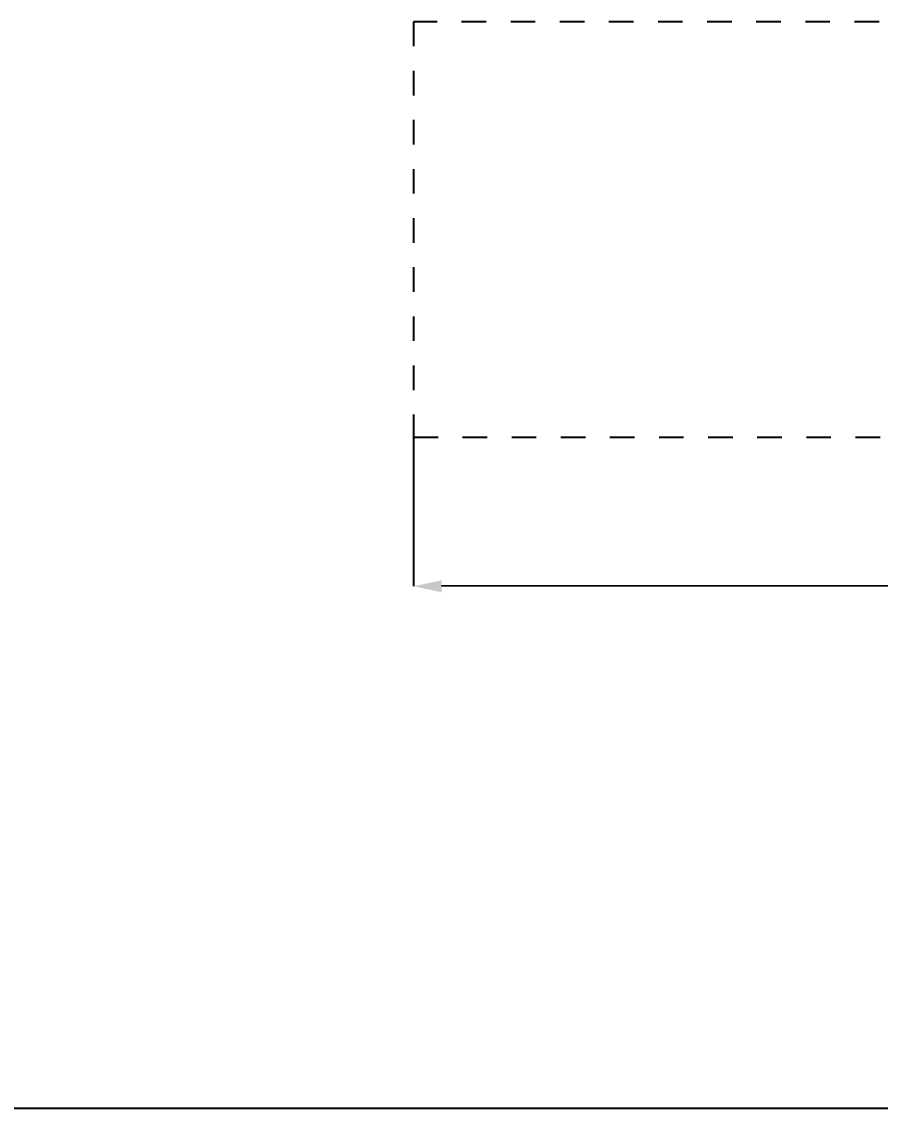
# Model space of a CAD drawing. Header units: millimetres. Extents: x 6781 to 13993, y -7973 to 4183.
# Drawn here: x 8470 to 9545, y 818 to 2178 of the extents above; entities that cross this region are included whole.
import ezdxf

# ---------------------------------------------------------------- set-up
doc = ezdxf.new("R2010")
doc.units = ezdxf.units.MM
doc.header["$LTSCALE"] = 307.34
doc.header["$PDMODE"] = 3
doc.header["$PDSIZE"] = 8
doc.linetypes.add('DOT', pattern=[0.2, 0.1, -0.1])
doc.layers.get('0').update_dxf_attribs({"linetype": 'CONTINUOUS'})
doc.layers.get('Defpoints').update_dxf_attribs({"linetype": 'CONTINUOUS'})
doc.styles.get("Standard").update_dxf_attribs({"font": 'calibri.ttf'})
doc.dimstyles.new('DIMSTYLE_4', dxfattribs={"dimtxt": 35, "dimasz": 35, "dimexe": 0.08, "dimexo": 1, "dimgap": 0.875, "dimtad": 1, "dimdsep": 46, "dimtxsty": 'Standard', "dimblk": '_FILLED', "dimblk1": '_FILLED', "dimblk2": '_FILLED', "dimcen": 0.09, "dimazin": 2, "dimtp": 0.01, "dimtm": 0.01, "dimtfac": 1, "dimtofl": 0, "dimtmove": 0, "dimatfit": 3, "dimldrblk": '_FILLED', "dimfxl": 1, "dimtolj": 1, "dimarcsym": 0})

# ---------------------------------------------------------------- blocks, each defined once
blk = doc.blocks.new('_FILLED')
at = {"color": 0, "linetype": 'ByBlock'}
blk.add_solid([(0, 0), (-1, 0.214), (-1, -0.214)], dxfattribs=at)
blk = doc.blocks.new('*D347')
at = {"color": 0, "linetype": 'Continuous', "lineweight": -2}
for p, q in [((8960.4, 1673.1), (8960.6, 1470.9)), ((10740.4, 1684.4), (10740.6, 1472)), ((10705.6, 1472), (8995.6, 1471))]:
    blk.add_line(p, q, dxfattribs=at)
at = {"layer": 'Defpoints', "color": 0}
for p in [(8960.4, 1674.1), (10740.4, 1685.4), (8960.6, 1470.9)]:
    blk.add_point(p, dxfattribs=at)
at = {"color": 0, "linetype": 'ByBlock', "lineweight": -2, "xscale": 35, "yscale": 35, "zscale": 35}
for p, rotation in [((8960.6, 1470.9), 180.036617904), ((10740.6, 1472.1), 0.03661790400001148)]:
    blk.add_blockref('_FILLED', p, dxfattribs=dict(at, rotation=rotation))
at = {"color": 0, "lineweight": 25, "insert": (9853.8, 1519), "char_height": 35, "attachment_point": 2, "rotation": 0.0366, "line_spacing_factor": 0.9}
blk.add_mtext('\\A1;1780', dxfattribs=at)

msp = doc.modelspace()

# ---------------------------------------------------------------- linework, layer by layer
at = {"linetype": 'DOT', "lineweight": 25}
for p, q in [((9850.43522, 2177.51731), (8960.43522, 2177.51731)), ((8960.43522, 2177.51731), (8960.43522, 1657.51731)), ((8960.43522, 1657.51731), (10740.43522, 1657.51731))]:
    msp.add_line(p, q, dxfattribs=at)
msp.add_line((6928.39946, 817.51731), (10896.87679, 817.51731))

# ---------------------------------------------------------------- dimensions: what is measured, and where the dimension line sits
at = {"color": 0, "linetype": 'Continuous', "lineweight": 25}
dim = msp.add_linear_dim(base=(8960.5651, 1470.93313), p1=(10740.43522, 1685.41422), p2=(8960.43522, 1674.14959), angle=180.0366179, text='1780', dimstyle='DIMSTYLE_4', override={"dimtxsty": 'Standard'}, dxfattribs=at)
dim.commit()
dim.dimension.update_dxf_attribs({"geometry": '*D347', "text_midpoint": (9853.86655, 1471.50404), "dimtype": 160})

doc.saveas('drawing.dxf')
